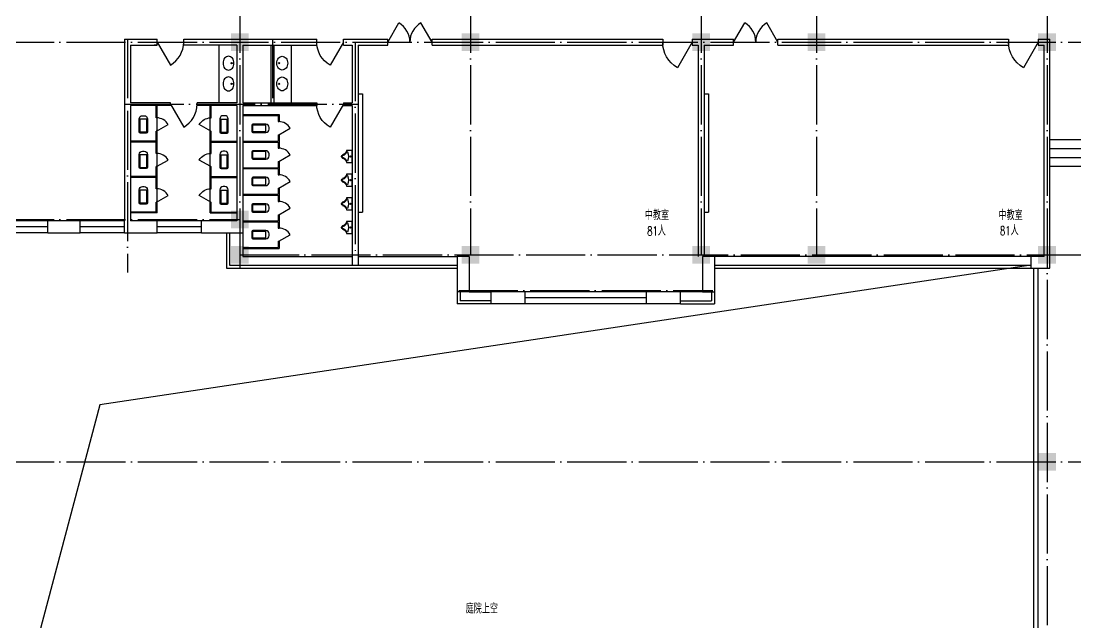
# Model space of a CAD drawing. Extents: x 165127 to 1058185, y 60808 to 144908.
# Drawn here: x 367583 to 403260, y 103603 to 123964 of the extents above; entities that cross this region are included whole.
import ezdxf
from ezdxf.enums import TextEntityAlignment as Align

# ---------------------------------------------------------------- set-up
doc = ezdxf.new("R2010")
doc.units = 0
doc.header["$LTSCALE"] = 1000
doc.linetypes.add('DOTE', pattern=[2.42, 2, -0.2, 0.02, -0.2])
doc.layers.get('0').update_dxf_attribs({"linetype": 'CONTINUOUS'})
for name, color, linetype in [('COLUMN', 7, 'CONTINUOUS'), ('DOTE', 1, 'DOTE'), ('LVTRY', 6, 'CONTINUOUS'), ('LVTRY_WINDOW', 7, 'CONTINUOUS'), ('PUB_TEXT', 7, 'CONTINUOUS'), ('STAIR', 3, 'CONTINUOUS'), ('WALL', 255, 'CONTINUOUS'), ('WINDOW', 2, 'CONTINUOUS'), ('WINDOW_TEXT', 7, 'CONTINUOUS')]:
    doc.layers.add(name, color=color, linetype=linetype)
doc.styles.add('_HZTXT', font='romans.shx', dxfattribs={"width": 0.7, "bigfont": 'z.shx'})
doc.styles.add('SIMPLEX', font='SIMPLEX.SHX')

# ---------------------------------------------------------------- blocks, each defined once
blk = doc.blocks.new('_FZH')
blk.add_solid([(-0.5, -0.5), (0.5, -0.5), (-0.5, 0.5), (0.5, 0.5)])
blk = doc.blocks.new('_LV8')
for p, q in [((-205, 0), (205, 0)), ((-205, -191), (-205, 0)), ((205, 0), (205, -191))]:
    blk.add_line(p, q)
blk.add_circle((0, -60), 20)
for centre, radius, start, end in [((-243, -391), 203, 19.2639, 79.2894), ((-152, -175), 10, 114.1084, 248.1394), ((5, -526), 395, 66.6675, 114.1084), ((-243, -401), 233, 19.2639, 68.1394), ((0, -306), 54, 199.2639, 269.7777), ((0, -316), 24, 199.2639, 269.4998), ((0, -306), 54, 270.2223, 340.7361), ((0, -316), 24, 270.5002, 340.7361), ((243, -401), 233, 110.4941, 160.7361), ((243, -391), 203, 100.7106, 160.7361), ((158, -173), 10, 290.4941, 66.6675)]:
    blk.add_arc(centre, radius, start, end)
blk = doc.blocks.new('_LV4')
blk.add_lwpolyline([(0, -520, 0.078966), (92, -505, 0.088152), (166, -466, 0.105269), (218, -403, 0.121685), (235, -335, 0.121685), (218, -267, 0.105269), (166, -204, 0.088152), (92, -165, 0.078966), (0, -150, 0.078966), (-92, -165, 0.088152), (-166, -204, 0.105269), (-218, -267, 0.121685), (-235, -335, 0.121685), (-218, -403, 0.105269), (-166, -466, 0.088152), (-92, -505, 0.078966)], format="xyb", close=True)
blk.add_circle((0, -230), 20)
blk = doc.blocks.new('_DBLK')
blk.add_line((-0.5, 0), (0, -0.866))
blk.add_arc((-0.5, 0), 1, 300, 0)
at = {"layer": 'WINDOW_TEXT', "style": 'SIMPLEX', "flags": 9}
blk.add_attdef('A', text='', height=1, dxfattribs=at).set_placement((0, 1.5), align=Align.MIDDLE)
blk = doc.blocks.new('_LV6')
for p, q in [((-140, -340), (-140, -780)), ((-110, -340), (-110, -770)), ((100, -300), (-100, -300)), ((100, -330), (-100, -330)), ((110, -770), (110, -340)), ((140, -780), (140, -340)), ((140, -770), (-140, -770)), ((-30, -890), (30, -890))]:
    blk.add_line(p, q)
for centre, radius, start, end in [((-100, -340), 40, 90, 180), ((-100, -340), 10, 90, 180), ((100, -340), 40, 0, 90), ((100, -340), 10, 0, 90), ((-30, -780), 110, 180, 270), ((30, -780), 110, 270, 0)]:
    blk.add_arc(centre, radius, start, end)
blk = doc.blocks.new('_DBLK1')
for p, q in [((-0.5, 0), (-0.25, -0.433)), ((0.5, 0), (0.25, -0.433))]:
    blk.add_line(p, q)
for centre, start, end in [((-0.5, 0), 300, 0), ((0.5, 0), 180, 240)]:
    blk.add_arc(centre, 0.5, start, end)
at = {"layer": 'WINDOW_TEXT', "style": 'SIMPLEX', "flags": 9}
blk.add_attdef('A', text='', height=1, dxfattribs=at).set_placement((0, 1.5), align=Align.MIDDLE)
blk = doc.blocks.new('_WBLK')
for p, q in [((-0.5, 0.5), (0.5, 0.5)), ((-0.5, 0), (0.5, 0)), ((-0.5, -0.5), (0.5, -0.5))]:
    blk.add_line(p, q)
at = {"layer": 'WINDOW_TEXT', "style": 'SIMPLEX', "flags": 9}
blk.add_attdef('A', text='', height=1, dxfattribs=at).set_placement((0, 1.5), align=Align.MIDDLE)

msp = doc.modelspace()

# ---------------------------------------------------------------- linework, layer by layer
at = {"layer": 'DOTE'}
for p, q in [((374983, 139407.6), (374983, 115453.1)), ((382783, 139407.6), (382783, 116053.1)), ((390583, 139407.6), (390583, 116053.1)), ((394483, 139407.6), (394483, 116053.1)), ((402283, 139407.6), (402283, 71351.8)), ((347336.4, 123253.1), (414583, 123253.1)), ((371183, 123353.1), (371183, 115453.1)), ((376083, 123353.1), (376083, 121103.1)), ((378883, 123253.1), (378883, 116053.1)), ((371083, 121153.1), (378983, 121153.1)), ((347336.4, 117253.1), (374983, 117253.1)), ((374983, 116053.1), (414583, 116053.1)), ((382383, 114853.1), (390983, 114853.1)), ((347336.4, 109053.1), (481979.6, 109053.1))]:
    msp.add_line(p, q, dxfattribs=at)
at = {"layer": 'LVTRY'}
for p, q in [((374283, 121203.1), (374283, 123153.1)), ((376733, 121203.1), (376733, 123153.1)), ((372153, 120689.3), (372153, 121103.1)), ((372183, 119873.1), (372183, 121103.1)), ((373983, 119873.1), (373983, 121103.1)), ((374013, 120689.3), (374013, 121103.1)), ((372183, 120689.3), (372153, 120689.3)), ((373983, 120689.3), (374013, 120689.3)), ((375083, 120803.1), (376313, 120803.1)), ((375083, 120773.1), (376283, 120773.1)), ((376283, 120773.1), (376283, 120563.1)), ((376313, 120803.1), (376313, 120563.1)), ((372153, 119873.1), (372153, 120239.3)), ((372183, 120239.3), (372153, 120239.3)), ((373983, 120239.3), (374013, 120239.3)), ((374013, 119873.1), (374013, 120239.3)), ((376283, 120563.1), (376313, 120563.1)), ((372183, 119903.1), (371283, 119903.1)), ((372183, 118673.1), (372183, 119903.1)), ((373983, 119903.1), (374883, 119903.1)), ((373983, 118673.1), (373983, 119903.1)), ((375083, 119903.1), (376283, 119903.1)), ((376283, 120113.1), (376313, 120113.1)), ((376283, 120113.1), (376283, 119903.1)), ((376313, 120113.1), (376313, 119663.1)), ((372153, 119873.1), (371283, 119873.1)), ((372153, 119489.3), (372153, 119873.1)), ((374013, 119873.1), (374883, 119873.1)), ((374013, 119489.3), (374013, 119873.1)), ((375083, 119873.1), (376283, 119873.1)), ((376283, 119873.1), (376283, 119663.1)), ((376283, 119663.1), (376313, 119663.1)), ((372183, 119489.3), (372153, 119489.3)), ((373983, 119489.3), (374013, 119489.3)), ((376283, 119213.1), (376313, 119213.1)), ((376283, 119213.1), (376283, 119003.1)), ((376313, 119213.1), (376313, 118763.1)), ((372153, 118673.1), (372153, 119039.3)), ((372183, 119039.3), (372153, 119039.3)), ((373983, 119039.3), (374013, 119039.3)), ((374013, 118673.1), (374013, 119039.3)), ((375083, 119003.1), (376283, 119003.1)), ((375083, 118973.1), (376283, 118973.1)), ((376283, 118973.1), (376283, 118763.1)), ((372183, 118703.1), (371283, 118703.1)), ((372153, 118673.1), (371283, 118673.1)), ((372153, 118289.3), (372153, 118673.1)), ((372183, 117473.1), (372183, 118703.1)), ((373983, 118703.1), (374883, 118703.1)), ((373983, 117473.1), (373983, 118703.1)), ((374013, 118673.1), (374883, 118673.1)), ((374013, 118289.3), (374013, 118673.1)), ((376283, 118763.1), (376313, 118763.1)), ((372183, 118289.3), (372153, 118289.3)), ((373983, 118289.3), (374013, 118289.3)), ((375083, 118103.1), (376283, 118103.1)), ((376283, 118313.1), (376313, 118313.1)), ((376283, 118313.1), (376283, 118103.1)), ((376313, 118313.1), (376313, 117863.1)), ((372153, 117503.1), (372153, 117839.3)), ((372183, 117839.3), (372153, 117839.3)), ((373983, 117839.3), (374013, 117839.3)), ((374013, 117503.1), (374013, 117839.3)), ((375083, 118073.1), (376283, 118073.1)), ((376283, 118073.1), (376283, 117863.1)), ((376283, 117863.1), (376313, 117863.1)), ((372153, 117503.1), (371283, 117503.1)), ((372183, 117473.1), (371283, 117473.1)), ((373983, 117473.1), (374883, 117473.1)), ((374013, 117503.1), (374883, 117503.1)), ((376283, 117413.1), (376313, 117413.1)), ((376283, 117413.1), (376283, 117203.1)), ((376313, 117413.1), (376313, 116963.1)), ((375083, 117203.1), (376283, 117203.1)), ((375083, 117173.1), (376283, 117173.1)), ((376283, 117173.1), (376283, 116963.1)), ((376283, 116963.1), (376313, 116963.1)), ((376283, 116513.1), (376313, 116513.1)), ((376283, 116513.1), (376283, 116303.1)), ((376313, 116513.1), (376313, 116273.1)), ((375083, 116303.1), (376283, 116303.1)), ((375083, 116273.1), (376313, 116273.1))]:
    msp.add_line(p, q, dxfattribs=at)
at = {"layer": 'STAIR'}
for p, q in [((402383, 119953.1), (406083, 119953.1)), ((402383, 119653.1), (406083, 119653.1)), ((402383, 119353.1), (406083, 119353.1)), ((402383, 119053.1), (406083, 119053.1))]:
    msp.add_line(p, q, dxfattribs=at)
msp.add_lwpolyline([(401732.8, 115703.1), (370240.6, 110978), (366133, 95503.1)], dxfattribs=at)
at = {"layer": 'WALL'}
for p, q in [((371083, 123353.1), (372182.5, 123353.1)), ((371083, 123353.1), (371083, 117203.1)), ((371283, 123153.1), (372182.5, 123153.1)), ((371283, 123153.1), (371283, 121203.1)), ((372082.5, 123353.1), (372182.5, 123353.1)), ((372182.5, 123153.1), (372082.5, 123153.1)), ((372182.5, 123153.1), (372182.5, 123353.1)), ((373082.5, 123153.1), (373082.5, 123353.1)), ((373082.5, 123353.1), (377583, 123353.1)), ((374883, 123153.1), (373082.5, 123153.1)), ((374883, 123153.1), (374883, 121203.1)), ((375083, 123153.1), (377583, 123153.1)), ((375083, 123153.1), (375083, 121203.1)), ((376033, 123153.1), (376033, 121203.1)), ((376133, 123153.1), (376133, 121203.1)), ((377583, 123153.1), (377583, 123353.1)), ((378483, 123353.1), (379983, 123353.1)), ((378483, 123153.1), (378483, 123353.1)), ((378483, 123153.1), (378783, 123153.1)), ((378783, 123153.1), (378783, 121203.1)), ((378983, 123153.1), (378983, 115703.1)), ((378983, 123153.1), (379983, 123153.1)), ((379983, 123153.1), (379983, 123353.1)), ((381483, 123353.1), (389283, 123353.1)), ((381483, 123153.1), (381483, 123353.1)), ((381483, 123153.1), (389283, 123153.1)), ((389283, 123353.1), (389283, 123153.1)), ((390283, 123353.1), (391683, 123353.1)), ((390283, 123353.1), (390283, 123153.1)), ((390283, 123153.1), (390483, 123153.1)), ((390483, 123153.1), (390483, 116003.1)), ((390683, 123153.1), (390683, 116003.1)), ((390683, 123153.1), (391683, 123153.1)), ((391683, 123153.1), (391683, 123353.1)), ((393183, 123353.1), (400983, 123353.1)), ((393183, 123153.1), (393183, 123353.1)), ((393183, 123153.1), (400983, 123153.1)), ((400983, 123353.1), (400983, 123153.1)), ((401983, 123353.1), (402383, 123353.1)), ((401983, 123353.1), (401983, 123153.1)), ((401983, 123153.1), (402183, 123153.1)), ((402183, 116003.1), (402183, 123153.1)), ((402383, 115603.1), (402383, 123353.1)), ((372633, 121203.1), (371283, 121203.1)), ((371283, 121103.1), (371283, 117203.1)), ((372633, 121103.1), (371283, 121103.1)), ((372633, 121103.1), (372633, 121203.1)), ((374883, 121203.1), (373533, 121203.1)), ((373533, 121103.1), (373533, 121203.1)), ((374883, 121103.1), (373533, 121103.1)), ((374883, 121103.1), (374883, 117203.1)), ((375083, 121203.1), (377583, 121203.1)), ((375083, 121103.1), (375083, 116803.1)), ((375083, 121103.1), (377583, 121103.1)), ((377583, 121203.1), (377583, 121103.1)), ((378483, 121203.1), (378783, 121203.1)), ((378483, 121203.1), (378483, 121103.1)), ((378483, 121103.1), (378783, 121103.1)), ((378783, 121103.1), (378783, 115703.1)), ((369583, 117203.1), (368483, 117203.1)), ((368483, 116803.1), (368483, 117203.1)), ((369583, 116803.1), (369583, 117203.1)), ((371083, 116803.1), (371083, 117203.1)), ((372183, 117203.1), (371283, 117203.1)), ((372183, 116803.1), (372183, 117203.1)), ((374883, 117203.1), (373683, 117203.1)), ((373683, 116803.1), (373683, 117203.1)), ((368483, 116803.1), (369583, 116803.1)), ((371083, 116803.1), (372183, 116803.1)), ((373683, 116803.1), (375083, 116803.1)), ((382732.8, 116003.1), (382332.8, 116003.1)), ((382332.8, 116003.1), (382332.8, 114803.1)), ((382732.8, 116003.1), (382732.8, 114803.1)), ((390632.8, 116003.1), (390632.8, 114803.1)), ((391032.8, 116003.1), (390632.8, 116003.1)), ((391032.8, 116003.1), (391032.8, 114803.1)), ((402183, 116003.1), (401732.8, 116003.1)), ((401732.8, 116003.1), (401732.8, 115603.1)), ((378783, 115703.1), (378983, 115703.1)), ((401732.8, 115603.1), (402383, 115603.1)), ((382732.8, 114803.1), (382332.8, 114803.1)), ((384632.8, 114803.1), (383482.8, 114803.1)), ((383482.8, 114403.1), (383482.8, 114803.1)), ((384632.8, 114403.1), (384632.8, 114803.1)), ((389882.8, 114803.1), (388732.8, 114803.1)), ((388732.8, 114403.1), (388732.8, 114803.1)), ((389882.8, 114403.1), (389882.8, 114803.1)), ((390632.8, 114803.1), (391032.8, 114803.1)), ((384632.8, 114403.1), (383482.8, 114403.1)), ((389882.8, 114403.1), (388732.8, 114403.1))]:
    msp.add_line(p, q, dxfattribs=at)
at = {"layer": 'WINDOW'}
for p, q in [((378983, 121503.1), (379133, 121503.1)), ((379133, 121503.1), (379133, 117503.1)), ((390683, 121503.1), (390833, 121503.1)), ((390833, 121503.1), (390833, 117503.1)), ((378983, 117503.1), (379133, 117503.1)), ((390683, 117503.1), (390833, 117503.1)), ((374533, 116803.1), (374533, 115603.1)), ((374633, 116803.1), (374633, 115703.1)), ((375083, 116803.1), (375083, 116003.1)), ((375083, 116003.1), (378783, 116003.1)), ((378983, 116003.1), (382332.8, 116003.1)), ((401732.8, 116003.1), (391032.8, 116003.1)), ((374533, 115603.1), (382332.8, 115603.1)), ((374633, 115703.1), (382332.8, 115703.1)), ((391032.8, 115703.1), (401732.8, 115703.1)), ((391032.8, 115603.1), (401732.8, 115603.1)), ((401833, 95503.1), (401833, 115603.1)), ((401983, 95503.1), (401983, 115603.1)), ((382332.8, 114803.1), (382332.8, 114403.1)), ((382432.8, 114803.1), (382432.8, 114503.1)), ((382732.8, 114803.1), (383482.8, 114803.1)), ((390632.8, 114803.1), (389882.8, 114803.1)), ((390932.8, 114803.1), (390932.8, 114503.1)), ((391032.8, 114803.1), (391032.8, 114403.1)), ((383482.8, 114403.1), (382332.8, 114403.1)), ((383482.8, 114503.1), (382432.8, 114503.1)), ((389882.8, 114503.1), (390932.8, 114503.1)), ((389882.8, 114403.1), (391032.8, 114403.1))]:
    msp.add_line(p, q, dxfattribs=at)

# ---------------------------------------------------------------- block references
at = {"layer": 'COLUMN', "xscale": 600, "yscale": 600, "zscale": 600}
for p in [(374983, 123253.1), (382783, 123253.1), (390583, 123253.1), (394483, 123253.1), (402283, 123253.1), (374983, 117253.1), (374983, 116053.1), (382783, 116053.1), (390583, 116053.1), (394483, 116053.1), (402283, 116053.1), (402283, 109053.1)]:
    msp.add_blockref('_FZH', p, dxfattribs=at)
at = {"layer": 'LVTRY'}
for name, p, rotation in [('_LV4', (374934, 122540.4), 270), ('_LV4', (374934, 121840.4), 270), ('_LV6', (374448, 119873.1), 180), ('_LV6', (375083, 120338.1), 90), ('_LV6', (374448, 118673.1), 180), ('_LV6', (375083, 119438.1), 90), ('_LV6', (375083, 118538.1), 90), ('_LV6', (374448, 117473.1), 180), ('_LV6', (375083, 117638.1), 90), ('_LV6', (375083, 116738.1), 90)]:
    msp.add_blockref(name, p, dxfattribs=dict(at, rotation=rotation))
at = {"layer": 'LVTRY', "xscale": -1}
for name, p, rotation in [('_LV4', (376082.1, 122540.4), 90), ('_LV4', (376082.1, 121840.4), 90), ('_LV6', (371718, 119873.1), 180), ('_LV6', (371718, 118673.1), 180), ('_LV8', (378783, 119381.6), 270), ('_LV8', (378783, 118581.6), 270), ('_LV6', (371718, 117473.1), 180), ('_LV8', (378783, 117781.6), 270), ('_LV8', (378783, 116981.6), 270)]:
    msp.add_blockref(name, p, dxfattribs=dict(at, rotation=rotation))
at = {"layer": 'LVTRY_WINDOW', "zscale": 450}
for p, xscale, yscale, rotation in [((372168, 120464.3), -450, -450, 270), ((373998, 120464.3), 450, -450, 90), ((376298, 120338.1), 450, 450, 90), ((376298, 119438.1), 450, 450, 90), ((372168, 119264.3), -450, -450, 270), ((373998, 119264.3), 450, -450, 90), ((376298, 118538.1), 450, 450, 90), ((372168, 118064.3), -450, -450, 270), ((373998, 118064.3), 450, -450, 90), ((376298, 117638.1), 450, 450, 90), ((376298, 116738.1), 450, 450, 90)]:
    msp.add_blockref('_DBLK', p, dxfattribs=dict(at, xscale=xscale, yscale=yscale, rotation=rotation))
at = {"layer": 'WINDOW', "rotation": 180}
for name, p, xscale, yscale, zscale in [('_DBLK1', (380733, 123253.1), 1500, 1500, 1500), ('_DBLK1', (392433, 123253.1), 1500, 1500, 1500), ('_WBLK', (367733, 117003.1), 1500, 400.0000000004656, 1500), ('_WBLK', (370333, 117003.1), 1500, 400.0000000004365, 1500), ('_WBLK', (372933, 117003.1), 1500, 400.0000000004365, 1500), ('_WBLK', (386682.8, 114603.1), 4100, 400.0000000000292, 4100)]:
    msp.add_blockref(name, p, dxfattribs=dict(at, xscale=xscale, yscale=yscale, zscale=zscale))
at = {"layer": 'WINDOW'}
for p, xscale, yscale, zscale in [((372632.5, 123253.1), 900, 900, 900), ((378033, 123253.1), -900, 900, 900), ((389783, 123253.1), -1000, 1000, 1000), ((401483, 123253.1), -1000, 1000, 1000), ((373083, 121153.1), 900, 900, 900), ((378033, 121153.1), -900, 900, 900)]:
    msp.add_blockref('_DBLK', p, dxfattribs=dict(at, xscale=xscale, yscale=yscale, zscale=zscale))

# ---------------------------------------------------------------- texts
at = {"layer": 'PUB_TEXT', "style": '_HZTXT', "width": 0.7}
for s, p in [('中教室', (388678.7, 117234.1)), ('中教室', (400641.7, 117234.1)), ('81人', (388758.1, 116710.7)), ('81人', (400691.1, 116721.6)), ('庭院上空', (382620.9, 103926.8))]:
    msp.add_text(s, height=300, dxfattribs=at).set_placement(p)

doc.saveas('drawing.dxf')
